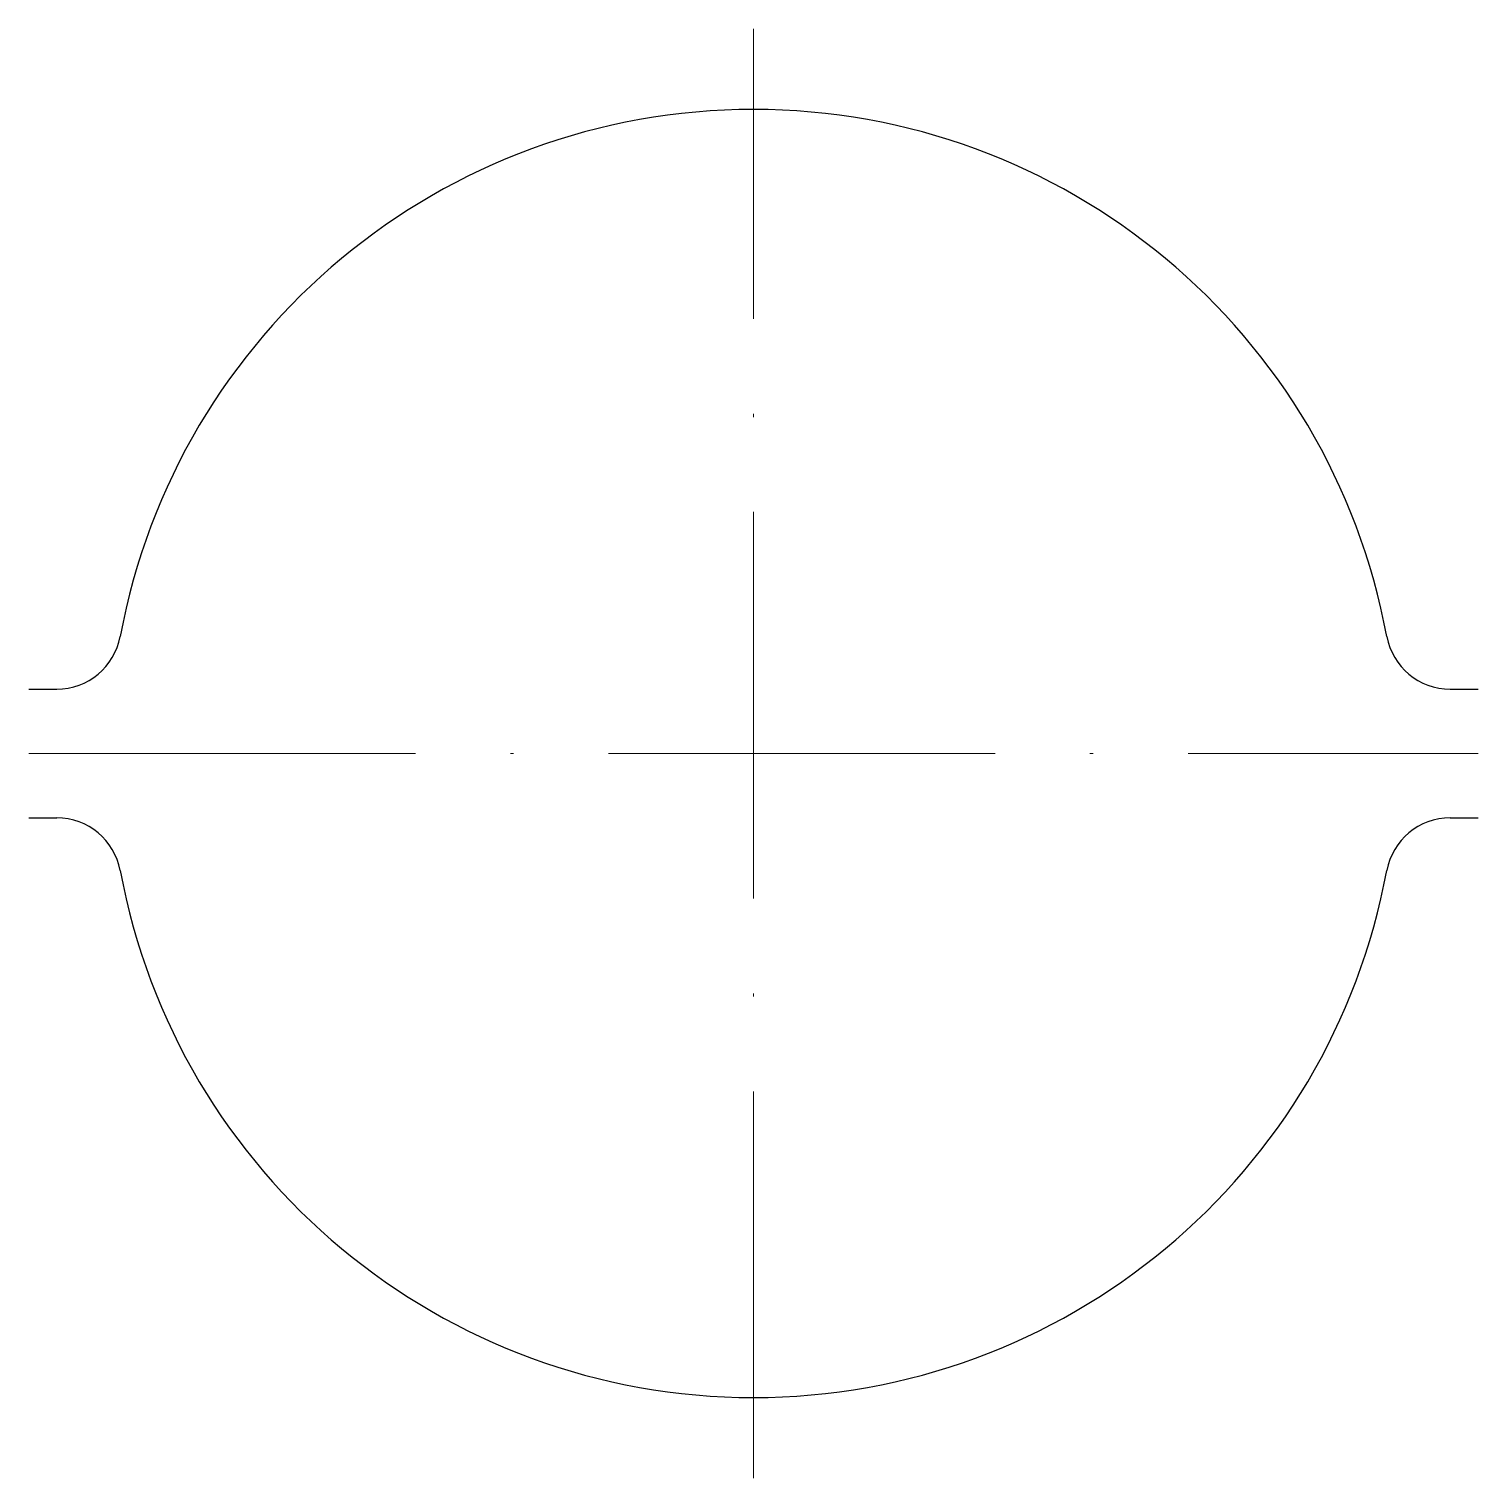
# Model space of a CAD drawing. Header units: millimetres. Extents: x -22.5 to 22.5, y -22.5 to 22.5.
import ezdxf

# ---------------------------------------------------------------- set-up
doc = ezdxf.new("R2010")
doc.units = ezdxf.units.MM
doc.linetypes.add('ACAD_ISO10W100', pattern=[18, 12, -2.95, 0.1, -2.95])
doc.layers.get('0').update_dxf_attribs({"lineweight": 25, "true_color": 0xffffff})
doc.layers.add('sp', color=7, linetype='ACAD_ISO10W100', lineweight=13, true_color=0x000000)

msp = doc.modelspace()

# ---------------------------------------------------------------- linework, layer by layer
for p, q in [((-22.5, 2), (-21.633, 2)), ((21.633, 2), (22.5, 2)), ((-22.5, -2), (-21.633, -2)), ((21.633, -2), (22.5, -2))]:
    msp.add_line(p, q)
for centre, radius, start, end in [((0, 0), 20, 90, 169.5243), ((0, 0), 20, 10.4757, 90), ((-21.633, 4), 2, 270, 349.5243), ((21.633, 4), 2, 190.4757, 270), ((-21.633, -4), 2, 10.4757, 90), ((21.633, -4), 2, 90, 169.5243), ((0, 0), 20, 190.4757, 349.5243)]:
    msp.add_arc(centre, radius, start, end)
at = {"layer": 'sp'}
for p, q in [((0, -22.5), (0, 22.5)), ((-22.5, 0), (22.5, 0))]:
    msp.add_line(p, q, dxfattribs=at)

doc.saveas('drawing.dxf')
